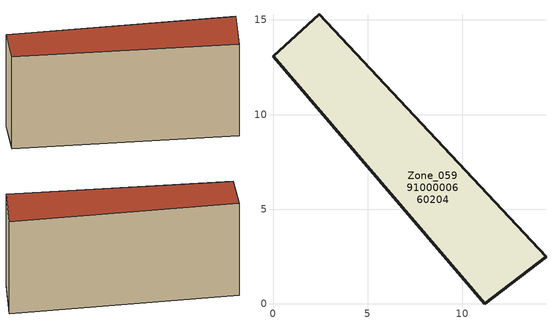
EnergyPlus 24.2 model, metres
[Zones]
Zone_0599100000660204
 floor ground (C_G): 14.43,2.49 11.19,0 0,13.09 2.44,15.3 z0.9
 wall outside (C_F): 11.19,0 14.43,2.49 2.44,15.3 0,13.09 11.19,0 z0.9:8.95
 roof outside (C_R): 2.44,15.3 0,13.09 11.19,0 14.43,2.49 z8.95
[BUILDING]
Pand.0599100000660204: North Axis=0; Terrain=City; Loads Convergence Tolerance Value=0.04; Temperature Convergence Tolerance Value=0.4; Solar Distribution=FullExterior; Maximum Number of Warmup Days=25; Minimum Number of Warmup Days=1
[Site:Location]
Rotterdam.The.Hague.AP_ZH_NLD Design_Conditions: Latitude=51.96; Longitude=4.45; Time Zone=1; Elevation=-4.5
[SITE:GROUNDTEMPERATURE:BUILDINGSURFACE]
18, 18, 18, 18, 18, 18, 18, 18, 18, 18, 18, 18
[MATERIAL] Thermal Absorptance=0.9; Solar Absorptance=0.7; Visible Absorptance=0.7
Name | Roughness | Thickness | Conductivity | Density | Specific Heat
G.TI.1946 | MediumSmooth | 0.15 | 1 | 540 | 1210
F.TI.1946 | Rough | 0.3 | 0.857143 | 1920 | 840
R.TI.1946 | MediumRough | 0.2 | 0.1 | 1500 | 1000
[CONSTRUCTION]
C_G: G.TI.1946
C_F: F.TI.1946
C_R: R.TI.1946
[ZONE]
Zone_0599100000660204: Type=1; Multiplier=1; Ceiling Height=Autocalculate; Volume=Autocalculate; Floor Area=autocalculate; Part of Total Floor Area=Yes
[ZONEINFILTRATION:DESIGNFLOWRATE]
Infil_Zone_0599100000660204: Zone or ZoneList or Space or SpaceList=Zone_0599100000660204; Schedule=AlwaysOn; Design Flow Rate Calculation Method=Flow/Area; Flow Rate per Floor Area=0.003; Constant Term Coefficient=1; Temperature Term Coefficient=0; Velocity Term Coefficient=0; Velocity Squared Term Coefficient=0
[HVACTEMPLATE:ZONE:IDEALLOADSAIRSYSTEM]
Zone_0599100000660204: Maximum Heating Supply Air Temperature=50; Minimum Cooling Supply Air Temperature=13; Maximum Heating Supply Air Humidity Ratio=0.0156; Minimum Cooling Supply Air Humidity Ratio=0.0077; Heating Limit=NoLimit; Cooling Limit=NoLimit; Dehumidification Control Type=ConstantSensibleHeatRatio; Cooling Sensible Heat Ratio=0.7; Dehumidification Setpoint=60; Humidification Control Type=None; Humidification Setpoint=30; Outdoor Air Method=None; Outdoor Air Flow Rate per Person=0.00944; Outdoor Air Flow Rate per Zone Floor Area=0; Outdoor Air Flow Rate per Zone=0; Demand Controlled Ventilation Type=None; Outdoor Air Economizer Type=NoEconomizer; Heat Recovery Type=None; Sensible Heat Recovery Effectiveness=0.7; Latent Heat Recovery Effectiveness=0.65
[ZONECONTROL:THERMOSTAT]
ThermostatControl_Zone_0599100000660204: Zone or ZoneList=Zone_0599100000660204; Control Type Schedule=DualSetpointControlType; Control 1=Thermostat_Zone_0599100000660204; Temperature Difference Between Cutout And Setpoint=0
[THERMOSTATSETPOINT:DUALSETPOINT]
Thermostat_Zone_0599100000660204: Heating Setpoint Temperature Schedule=HeatingSetpoint_Zone_0599100000660204; Cooling Setpoint Temperature Schedule=CoolingSetpoint_Zone_0599100000660204
[SCHEDULE:COMPACT]
HeatingSetpoint_Zone_0599100000660204: Through: 12/31, For: AllDays, Until: 24:00, 21
CoolingSetpoint_Zone_0599100000660204: Through: 12/31, For: AllDays, Until: 24:00, 24
DualSetpointControlType: Through: 12/31, For: AllDays, Until: 24:00, 4
AlwaysOn: Through: 12/31, For: AllDays, Until: 24:00, 1
